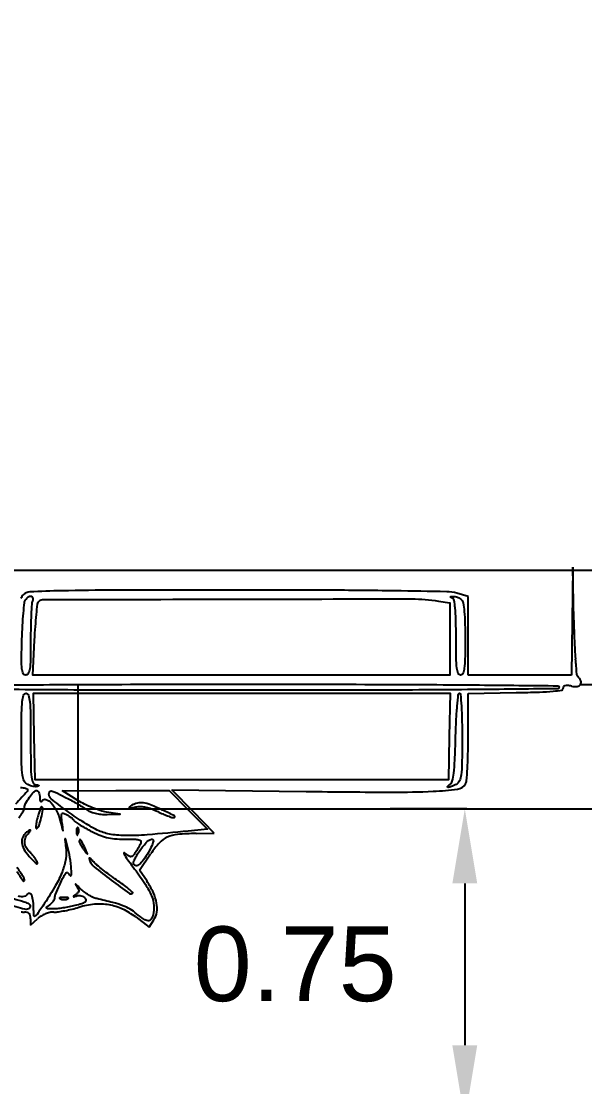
# Model space of a CAD drawing. Header units: inches. Extents: x -279 to 561, y -345 to 342.
# Drawn here: x -209.768 to -208.41, y -299.11 to -296.541 of the extents above; entities that cross this region are included whole.
import ezdxf

# ---------------------------------------------------------------- set-up
doc = ezdxf.new("R2010")
doc.units = ezdxf.units.IN
doc.header["$LTSCALE"] = 0.5
doc.header["$MEASUREMENT"] = 0
doc.layers.add('S-DIM', color=7, linetype='Continuous')
doc.styles.get("Standard").update_dxf_attribs({"font": 'arial.ttf'})
doc.dimstyles.get("Standard").update_dxf_attribs({"dimtxt": 0.18, "dimasz": 0.18, "dimexe": 0.18, "dimexo": 0.0625, "dimgap": 0.09, "dimtad": 0, "dimtih": 1, "dimtoh": 1, "dimzin": 0, "dimdsep": 46, "dimtxsty": 'Standard', "dimcen": 0.09, "dimadec": 0, "dimazin": 0, "dimtfac": 1, "dimtofl": 0, "dimtmove": 0, "dimatfit": 3, "dimfxl": 1, "dimtolj": 1, "dimtzin": 0, "dimarcsym": 0})

# ---------------------------------------------------------------- blocks, each defined once
blk = doc.blocks.new('*D1071')
at = {"color": 0, "linetype": 'ByBlock', "lineweight": -2, "transparency": 16777216}
for p, q in [((558.6522, 342.2788), (558.6522, 342.4729)), ((560.6522, 342.2788), (560.6522, 342.4729)), ((558.8322, 342.2929), (559.1722, 342.2929)), ((560.4722, 342.2929), (560.1322, 342.2929))]:
    blk.add_line(p, q, dxfattribs=at)
at = {"color": 0, "linetype": 'ByBlock', "transparency": 16777216}
for points in [[(558.8322, 342.3229), (558.8322, 342.2629), (558.6522, 342.2929)], [(560.4722, 342.3229), (560.4722, 342.2629), (560.6522, 342.2929)]]:
    blk.add_solid(points, dxfattribs=at)
at = {"layer": 'Defpoints', "color": 0, "linetype": 'ByBlock', "transparency": 16777216}
for p in [(560.6522, 342.2929), (558.6522, 342.2163), (560.6522, 342.2163)]:
    blk.add_point(p, dxfattribs=at)
at = {"layer": 'Defpoints', "color": 0, "ltscale": 0.5, "transparency": 16777216}
for p in [(-209.5, -305.36), (-209.5, -305.81), (-209.5, -305.81)]:
    blk.add_point(p, dxfattribs=at)
at = {"layer": 'S-DIM', "color": 0, "lineweight": -2, "ltscale": 0.5, "transparency": 16777216}
for p, q in [((-209.5, -305.18), (-209.5, -305)), ((-209.5625, -305.36), (-209.68, -305.36)), ((-209.5625, -305.81), (-209.68, -305.81)), ((-209.5, -305.99), (-209.5, -306.17))]:
    blk.add_line(p, q, dxfattribs=at)
at = {"layer": 'S-DIM', "color": 0, "ltscale": 0.5, "transparency": 16777216}
for points in [[(-209.53, -305.18), (-209.47, -305.18), (-209.5, -305.36)], [(-209.53, -305.99), (-209.47, -305.99), (-209.5, -305.81)]]:
    blk.add_solid(points, dxfattribs=at)
at = {"color": 0, "linetype": 'ByBlock', "transparency": 16777216, "insert": (559.6522, 342.2929), "char_height": 0.18, "attachment_point": 5}
blk.add_mtext('\\A1;2.0000', dxfattribs=at)
at = {"layer": 'S-DIM', "color": 0, "ltscale": 0.5, "transparency": 16777216, "insert": (-209.5, -305.585), "char_height": 0.18, "attachment_point": 5}
blk.add_mtext('\\A1;0.45', dxfattribs=at)
blk = doc.blocks.new('*D1077')
at = {"color": 0, "linetype": 'ByBlock', "lineweight": -2, "transparency": 16777216}
for p, q in [((-208.6939, -298.4396), (-208.8786, -298.4396)), ((-208.6986, -298.6196), (-208.6986, -299.0096)), ((-208.6939, -299.1896), (-208.8786, -299.1896))]:
    blk.add_line(p, q, dxfattribs=at)
at = {"color": 0, "linetype": 'ByBlock', "transparency": 16777216}
for points in [[(-208.7286, -298.6196), (-208.6686, -298.6196), (-208.6986, -298.4396)], [(-208.7286, -299.0096), (-208.6686, -299.0096), (-208.6986, -299.1896)]]:
    blk.add_solid(points, dxfattribs=at)
at = {"layer": 'Defpoints', "color": 0, "linetype": 'ByBlock', "transparency": 16777216}
for p in [(-208.6314, -298.4396), (-208.6986, -299.1896), (-208.6314, -299.1896)]:
    blk.add_point(p, dxfattribs=at)
at = {"color": 0, "linetype": 'ByBlock', "transparency": 16777216, "insert": (-209.1074, -298.8146), "char_height": 0.18, "attachment_point": 5}
blk.add_mtext('\\A1;0.75', dxfattribs=at)

msp = doc.modelspace()

# ---------------------------------------------------------------- linework, layer by layer
at = {"linetype": 'ByBlock'}
for p, q in [((-212.4963, -297.8643), (-205.5513, -297.8643)), ((-209.6314, -298.1396), (-209.6314, -298.4396)), ((-208.4195, -298.1396), (-205.6314, -298.1396)), ((-211.6314, -298.4396), (-209.6314, -298.4396)), ((-209.6314, -298.4396), (-207.6314, -298.4396))]:
    msp.add_line(p, q, dxfattribs=at)
for p, q in [((-208.438, -297.857), (-208.4396, -297.987)), ((-208.4358, -297.985), (-208.438, -297.857)), ((-208.6903, -297.9273), (-208.7178, -297.9197)), ((-208.6903, -298.0222), (-208.6903, -297.9273)), ((-208.4396, -297.987), (-208.4412, -298.1171)), ((-208.6903, -298.1171), (-208.6903, -298.0222)), ((-208.5658, -298.1171), (-208.6903, -298.1171)), ((-208.4412, -298.1171), (-208.5658, -298.1171)), ((-208.6905, -298.2656), (-208.6903, -298.1614)), ((-208.6903, -298.1614), (-208.575, -298.1594)), ((-209.3536, -298.4459), (-209.4047, -298.3938)), ((-209.4047, -298.3938), (-209.0812, -298.3977)), ((-209.3025, -298.498), (-209.3536, -298.4459)), ((-209.3462, -298.4989), (-209.3025, -298.498)), ((-209.4827, -298.5872), (-209.4559, -298.5481)), ((-209.4647, -298.6143), (-209.4827, -298.5872)), ((-209.7453, -298.7045), (-209.7453, -298.7204)), ((-209.7453, -298.7204), (-209.7284, -298.7045)), ((-209.492, -298.7003), (-209.4598, -298.7249)), ((-209.4598, -298.7249), (-209.4481, -298.707))]:
    msp.add_line(p, q)
for points in [[(-205.7268, -301.7472, -0.00001), (-206.5474, -301.7491, -0.000412), (-207.5574, -301.7505, -0.000144), (-209.009, -301.7509), (-212.2949, -301.7509)], [(-212.2472, -301.7326), (-208.9852, -301.7344, -0.000146), (-207.5448, -301.7357, -0.000415), (-206.5419, -301.7376, -0.00001), (-205.7268, -301.74, -0.41338)], [(-209.7699, -298.3882, -0.031444), (-209.7633, -298.3886, -0.048618), (-209.7577, -298.3898, -0.062322), (-209.7539, -298.3917, -0.255815), (-209.7527, -298.3939, -0.181137), (-209.754, -298.3975, -0.004029), (-209.7666, -298.4118, -0.008599), (-209.782, -298.4283, -0.005644)], [(-209.774, -298.4616, 0.020026), (-209.7667, -298.4512, 0.018643), (-209.7613, -298.4422, 0.12611), (-209.76, -298.4371, -0.120502), (-209.7573, -298.4264, -0.03498), (-209.7484, -298.4117, -0.032067), (-209.7378, -298.3988, -0.208708), (-209.7303, -298.3955, -0.218083), (-209.7276, -298.3967, -0.077443), (-209.7253, -298.4003, -0.059071), (-209.7238, -298.4057, -0.040007), (-209.7232, -298.412, 0.024446), (-209.7229, -298.4183, 0.125559), (-209.7217, -298.4216, 0.387066), (-209.7199, -298.422, 0.124004), (-209.7177, -298.42, -0.353936), (-209.7083, -298.4168, -0.12096), (-209.6956, -298.4255, -0.069646), (-209.6827, -298.4446, -0.051023), (-209.6738, -298.4688, 0.000516), (-209.6683, -298.4903, 0.125396), (-209.6673, -298.4921, 0.729254), (-209.6667, -298.4918, 0.000914), (-209.6691, -298.4738, -0.00792), (-209.6712, -298.4565, -0.147955), (-209.6702, -298.4512, -0.370927), (-209.6668, -298.4499, -0.039097), (-209.6585, -298.4535, -0.020826), (-209.6528, -298.4569, -0.023016), (-209.6475, -298.4606, -0.023197), (-209.6434, -298.4642, -0.098936), (-209.6416, -298.4668, 0.138919), (-209.639, -298.4699, 0.007835), (-209.6288, -298.4767, 0.01154), (-209.6161, -298.4844, 0.008171), (-209.6015, -298.4926, 0.023485), (-209.5807, -298.5025, 0.039696), (-209.5623, -298.5085, 0.038701), (-209.5429, -298.5117, 0.021077), (-209.5188, -298.5127, -0.00586), (-209.4919, -298.513, -0.076206), (-209.4821, -298.5148, -0.320678), (-209.4793, -298.5187, -0.131177), (-209.4811, -298.5255, -0.008252), (-209.4946, -298.5482, -0.134637), (-209.501, -298.5542, -0.269008), (-209.5076, -298.5539, -0.038342), (-209.519, -298.5454, 0.707506), (-209.5204, -298.5462, 0.096106), (-209.5185, -298.5511, 0.017558), (-209.5092, -298.5651, 0.005885), (-209.4945, -298.5849, -0.016734), (-209.4685, -298.6219, -0.04858), (-209.4539, -298.6496, -0.071269), (-209.4482, -298.6728, -0.089596), (-209.4499, -298.6948, -0.083571), (-209.4549, -298.706, -0.266223), (-209.462, -298.7095, -0.13935), (-209.4725, -298.7059, -0.021611), (-209.49, -298.6924, 0.042797), (-209.5056, -298.6814, 0.041823), (-209.5229, -298.6731, 0.027596), (-209.5469, -298.6656, 0.007406), (-209.5858, -298.6562, -0.056289), (-209.5948, -298.6531, -0.026723), (-209.6057, -298.6472, -0.026085), (-209.6165, -298.6397, -0.03346), (-209.6255, -298.6317, 0.006308), (-209.6327, -298.6246, 0.042431), (-209.6366, -298.6214, 0.758815), (-209.6372, -298.6219, 0.053003), (-209.6354, -298.625, -0.026824), (-209.6304, -298.6325, -0.140781), (-209.6291, -298.6373, -0.182472), (-209.6307, -298.6413, -0.051672), (-209.6359, -298.6458, 0.00448), (-209.6418, -298.6501, 0.364741), (-209.642, -298.6511, 0.364663), (-209.6411, -298.6515, 0.00448), (-209.6341, -298.6494, -0.081659), (-209.6288, -298.6486, -0.064596), (-209.6231, -298.6494, -0.065075), (-209.6178, -298.6517, -0.085956), (-209.6138, -298.6551, -0.174048), (-209.612, -298.6602, -0.241382), (-209.6142, -298.6644, -0.082282), (-209.622, -298.6683, -0.012941), (-209.6385, -298.673, -0.013377), (-209.6526, -298.6761, -0.011022), (-209.6677, -298.6787, -0.011177), (-209.6816, -298.6805, -0.028934), (-209.6918, -298.681, -0.007527), (-209.7043, -298.6806, -0.220649), (-209.707, -298.6792, -0.399014), (-209.7068, -298.6769, -0.015889), (-209.6995, -298.671, 0.032692), (-209.6946, -298.6667, 0.035862), (-209.6905, -298.662, 0.038539), (-209.6876, -298.6575, 0.123955), (-209.6867, -298.654, -0.09962), (-209.6851, -298.6461, -0.006151), (-209.6755, -298.6241, -0.007881), (-209.6655, -298.6026, -0.06291), (-209.6595, -298.5935, -0.288419), (-209.6579, -298.593, -0.095643), (-209.6556, -298.5941, -0.060988), (-209.6529, -298.5967, -0.033801), (-209.6502, -298.6004, 0.748882), (-209.6468, -298.5995, 0.029501), (-209.6476, -298.5791, 0.019979), (-209.6517, -298.55, 0.025517), (-209.658, -298.5237, 0.003694), (-209.6616, -298.5116, 0.751783), (-209.6624, -298.5116, 0.097939), (-209.6626, -298.5146, 0.001437), (-209.6603, -298.5324, -0.072021), (-209.6607, -298.5601, -0.051544), (-209.6686, -298.5901, -0.039462), (-209.6851, -298.6248, -0.018096), (-209.7115, -298.6673, -0.002481), (-209.7297, -298.694, -0.105187), (-209.7346, -298.6987, -0.556546), (-209.7374, -298.6973, -0.022096), (-209.738, -298.6835, 0.025967), (-209.7391, -298.6624, 0.069823), (-209.7427, -298.6478, 0.239373), (-209.7478, -298.6434, 0.327379), (-209.7533, -298.6456, -0.141493), (-209.758, -298.6499, -0.113094), (-209.7648, -298.6515, -0.055423), (-209.7755, -298.6504, -0.010879)], [(-209.7791, -298.5906, 0.00706), (-209.7632, -298.6132, 0.681456), (-209.7604, -298.6125, 0.171053), (-209.762, -298.6052, 0.006068), (-209.7778, -298.5803, -0.027376)]]:
    msp.add_lwpolyline(points, format="xyb")
for points in [[(-209.7409, -297.9382, 0.07552), (-209.7426, -297.9462, 0.004561), (-209.744, -297.9709, 0.006739), (-209.745, -298.0005, 0.004925), (-209.7453, -298.0334, -0.00403), (-209.7457, -298.0803, -0.0309), (-209.7474, -298.1022, -0.08305), (-209.7509, -298.1133, -0.282062), (-209.7571, -298.1171, -0.286866), (-209.7632, -298.1133, -0.087279), (-209.7664, -298.1023, -0.030446), (-209.7673, -298.0801, -0.00362), (-209.7662, -298.031, -0.006004), (-209.7647, -297.9974, -0.008548), (-209.7626, -297.9675, -0.005276), (-209.7601, -297.9426, -0.115023), (-209.7576, -297.9358, -0.08898), (-209.7511, -297.9287, -0.200456), (-209.7441, -297.9269, -0.320233), (-209.7402, -297.9306, -0.139268)], [(-208.7618, -297.9386), (-208.7343, -297.9432), (-208.7343, -298.0301), (-208.7343, -298.1171), (-209.2373, -298.1171), (-209.7402, -298.1171), (-209.7357, -298.0325, -0.004363), (-209.7337, -297.9996, -0.006416), (-209.7312, -297.9708, -0.003278), (-209.7287, -297.9464, -0.111408), (-209.7268, -297.941, -0.259188), (-209.7165, -297.9352, -0.000093), (-209.2599, -297.934, -0.000466), (-208.8262, -297.9334, -0.041114)], [(-208.7065, -297.9354, -0.157665), (-208.7025, -297.9432, -0.016962), (-208.6999, -297.9636, -0.016326), (-208.6982, -297.992, -0.006688), (-208.6977, -298.0306, -0.004161), (-208.6981, -298.0775, -0.027456), (-208.6997, -298.1008, -0.063704), (-208.7029, -298.1132, -0.306567), (-208.7087, -298.1171, -0.312334), (-208.7144, -298.1131, -0.059981), (-208.7176, -298.1001, -0.026162), (-208.7193, -298.0756, -0.0039), (-208.7196, -298.0261, 0.005293), (-208.7201, -297.9828, 0.01882), (-208.7217, -297.9551, 0.022759), (-208.7243, -297.9369, 0.255291), (-208.7288, -297.9314, -0.027156), (-208.7324, -297.9297, -0.40921), (-208.7328, -297.9285, -0.249169), (-208.7315, -297.9276, -0.017029), (-208.7266, -297.9272, -0.067525), (-208.7216, -297.9276, -0.042097), (-208.716, -297.9293, -0.041572), (-208.7107, -297.9321, -0.058094)], [(-208.4706, -298.1464, -0.411192), (-208.4741, -298.15, -0.000178), (-208.6629, -298.1519, -0.001771), (-208.8976, -298.1533, -0.000633), (-209.2325, -298.1537, -0.000633), (-209.5674, -298.1533, -0.001771), (-209.8021, -298.1519, -0.000178), (-209.9909, -298.15, -0.411192), (-209.9944, -298.1464, -0.411192), (-209.9909, -298.1428, -0.000178), (-209.8021, -298.1409, -0.001771), (-209.5674, -298.1395, -0.000633), (-209.2325, -298.1391, -0.000633), (-208.8976, -298.1395, -0.001771), (-208.6629, -298.1409, -0.000178), (-208.4741, -298.1428, -0.411192)], [(-209.7453, -298.2709, 0.002616), (-209.745, -298.3361, 0.026275), (-209.7433, -298.3633, 0.078549), (-209.7395, -298.3767, 0.281237), (-209.7325, -298.3814, -0.02563), (-209.728, -298.3818, -0.162976), (-209.726, -298.3829, -0.43987), (-209.7261, -298.3841, -0.076115), (-209.7284, -298.3855, -0.103269), (-209.7328, -298.3863, -0.04039), (-209.739, -298.3857, -0.037802), (-209.7458, -298.3839, -0.038393), (-209.7522, -298.381, -0.151921), (-209.7607, -298.3725, -0.086472), (-209.7651, -298.3585, -0.030066), (-209.7669, -298.3322, -0.002767), (-209.7673, -298.267, -0.003223), (-209.7669, -298.2088, -0.022614), (-209.7653, -298.1805, -0.049461), (-209.7622, -298.1654, -0.328557), (-209.7563, -298.161, -0.332163), (-209.7504, -298.1654, -0.04712), (-209.7473, -298.1812, -0.021839), (-209.7457, -298.2105, -0.003082)], [(-208.705, -298.267, -0.002919), (-208.7054, -298.3307, -0.028126), (-208.7072, -298.3577, -0.07592), (-208.7113, -298.3722, -0.164498), (-208.7192, -298.3806, -0.024753), (-208.7309, -298.3861, -0.090472), (-208.739, -298.3879, -0.655142), (-208.7399, -298.3858, -0.072463), (-208.7344, -298.381, 0.193843), (-208.7287, -298.3731, 0.03038), (-208.7252, -298.3538, 0.019344), (-208.7226, -298.3224, 0.004101), (-208.7208, -298.2676, -0.005724), (-208.7192, -298.2267, -0.009499), (-208.7169, -298.1923, -0.003581), (-208.7142, -298.1635, -0.384912), (-208.7115, -298.161, -0.392142), (-208.7089, -298.1635, -0.003643), (-208.7069, -298.1922, -0.009582), (-208.7055, -298.2264, -0.00576)], [(-209.6626, -298.4111, -0.008392), (-209.6494, -298.4181, -0.006389), (-209.6351, -298.4261, -0.006464), (-209.6219, -298.434, -0.015034), (-209.6123, -298.4404, 0.052145), (-209.6019, -298.4462, 0.040555), (-209.5897, -298.4503, 0.037493), (-209.5759, -298.4526, 0.030986), (-209.561, -298.4531), (-209.5292, -298.4521), (-209.5622, -298.4473, -0.039997), (-209.5774, -298.4437, -0.019495), (-209.5962, -298.437, -0.0192), (-209.6153, -298.4283, -0.026277), (-209.6318, -298.4191), (-209.6684, -298.3958), (-209.54, -298.3956), (-209.4116, -298.3955), (-209.3653, -298.4422), (-209.319, -298.4889), (-209.3655, -298.4934, -0.004502), (-209.4641, -298.5023, -0.023185), (-209.5189, -298.5041, -0.042755), (-209.5553, -298.5005, -0.071234), (-209.5845, -298.4907, -0.025247), (-209.6206, -298.4701, -0.016697), (-209.66, -298.443, -0.009304), (-209.6957, -298.4157, -0.222216), (-209.7012, -298.4046, -0.135488), (-209.6996, -298.3984, -0.315178), (-209.6955, -298.3965, -0.070821), (-209.6865, -298.3993, -0.004955)], [(-209.7289, -298.4611, 0.01508), (-209.7314, -298.4722, 0.032361), (-209.7325, -298.4809, 0.056772), (-209.7322, -298.4861, 0.532228), (-209.7304, -298.4869, 0.177122), (-209.7251, -298.4801, 0.020339), (-209.7197, -298.4611, 0.018335), (-209.7158, -298.4417, 0.241203), (-209.718, -298.435, 0.501795), (-209.7198, -298.4352, 0.025154), (-209.7226, -298.4413, 0.023889), (-209.7258, -298.45, 0.012789)], [(-209.5036, -298.4322, 0.056469), (-209.5072, -298.4352, 0.57838), (-209.5068, -298.4368, 0.098667), (-209.5025, -298.4369, 0.008508), (-209.4918, -298.4351, -0.053158), (-209.4799, -298.4341, -0.045549), (-209.4673, -298.4355, -0.040186), (-209.4538, -298.4395, -0.026453), (-209.439, -298.4461, 0.013024), (-209.4268, -298.4519, 0.015521), (-209.415, -298.4567, 0.014363), (-209.4048, -298.4602, 0.090546), (-209.3995, -298.4608, 0.754559), (-209.3985, -298.4567, 0.016585), (-209.427, -298.4426, 0.013232), (-209.4606, -298.4283, 0.094489), (-209.4779, -298.425, 0.040769), (-209.4843, -298.4255, 0.027587), (-209.4915, -298.4271, 0.027844), (-209.4983, -298.4294, 0.048632)], [(-209.7585, -298.4995, 0.124035), (-209.7656, -298.5114, 0.130684), (-209.766, -298.5249, 0.092642), (-209.7592, -298.5405, 0.039034), (-209.7449, -298.5584, 0.00913), (-209.7354, -298.568, 0.06461), (-209.7302, -298.572, 0.591431), (-209.7288, -298.5711, 0.102491), (-209.7298, -298.567, 0.029733), (-209.7335, -298.5605, 0.019928), (-209.7384, -298.5535, 0.0201), (-209.7437, -298.5471, 0.036912), (-209.7486, -298.5423, -0.098777), (-209.7563, -298.5328, -0.106311), (-209.7595, -298.5213, -0.107876), (-209.7577, -298.5096, -0.104413), (-209.7512, -298.4995, 0.019639), (-209.7481, -298.4961, 0.044724), (-209.7461, -298.4933, 0.097123), (-209.7454, -298.4915, 0.45608), (-209.7461, -298.4907, 0.131491), (-209.748, -298.4912, 0.022929), (-209.7512, -298.4933, 0.023515), (-209.7549, -298.4961, 0.019175)], [(-209.6349, -298.495, 0.018894), (-209.6344, -298.5005, 0.168741), (-209.6334, -298.5026, 0.470617), (-209.632, -298.5025, 0.054073), (-209.6304, -298.4994, 0.051402), (-209.6293, -298.4954, 0.05415), (-209.629, -298.4913, 0.060344), (-209.6296, -298.4878, 0.126455), (-209.631, -298.4854, 0.296942), (-209.6326, -298.485, 0.208169), (-209.634, -298.4864, 0.077125), (-209.6348, -298.4899, 0.028489)], [(-209.6281, -298.5174, 0.098188), (-209.6274, -298.5211, 0.024594), (-209.6248, -298.5266, 0.024166), (-209.6211, -298.5328, 0.022242), (-209.6167, -298.5388, 0.001461), (-209.6091, -298.5483, 0.508695), (-209.6083, -298.5482, 0.260205), (-209.6082, -298.547, 0.001053), (-209.614, -298.5347, 0.006075), (-209.6212, -298.5201, 0.053694), (-209.6251, -298.5141, 0.489146), (-209.627, -298.5142, 0.161007)], [(-209.4552, -298.5328, -0.017005), (-209.4678, -298.5549, -0.048114), (-209.4785, -298.569, -0.083218), (-209.4875, -298.576, -0.26786), (-209.4949, -298.5758, -0.255433), (-209.4972, -298.5718, -0.087797), (-209.4961, -298.5649, -0.050308), (-209.4915, -298.5551, -0.017632), (-209.4831, -298.542, -0.029224), (-209.4668, -298.5211, -0.133827), (-209.454, -298.5126, -0.577257), (-209.4494, -298.5168, -0.06975)], [(-209.6022, -298.5657, 0.133587), (-209.5922, -298.5793, 0.007664), (-209.5509, -298.6113, 0.004597), (-209.5073, -298.6435, 0.368131), (-209.4994, -298.6429, 0.433), (-209.4995, -298.6407, 0.007679), (-209.5094, -298.6322, 0.013893), (-209.5222, -298.6222, 0.008171), (-209.5379, -298.611, -0.007589), (-209.5549, -298.5989, -0.007708), (-209.5714, -298.5864, -0.00754), (-209.5854, -298.5751, -0.03119), (-209.5933, -298.5676, 0.005173), (-209.601, -298.5596, 0.146422), (-209.6035, -298.5582, 0.573022), (-209.6044, -298.5592, 0.01774)], [(-209.7864, -298.6561, -0.007523), (-209.761, -298.6637, -0.056916), (-209.7496, -298.6688, -0.216022), (-209.7462, -298.6736, -0.247662), (-209.7479, -298.6789, -0.268487), (-209.7593, -298.6819, -0.010782), (-209.8023, -298.6693, -0.011519), (-209.8446, -298.6549, -0.228659), (-209.8538, -298.6453, -0.091576), (-209.8544, -298.6407, -0.307701), (-209.8527, -298.6384, -0.138495), (-209.8483, -298.6382, -0.020466), (-209.8397, -298.6405, 0.003298), (-209.8306, -298.6432, 0.001008), (-209.8168, -298.6473, 0.001009), (-209.8014, -298.6518, 0.001103)], [(-209.6739, -298.6567, 0.057986), (-209.6697, -298.6579, 0.037979), (-209.6647, -298.6583, 0.037979), (-209.6598, -298.6579, 0.057986), (-209.6556, -298.6567, 0.174857), (-209.654, -298.6554, 0.447206), (-209.6545, -298.6541, 0.078554), (-209.6582, -298.6533, 0.017491), (-209.6647, -298.6531, 0.017491), (-209.6713, -298.6533, 0.078554), (-209.675, -298.6541, 0.447206), (-209.6754, -298.6554, 0.174857)]]:
    msp.add_lwpolyline(points, format="xyb", close=True)
msp.add_lwpolyline([(-208.7359, -298.2654), (-208.738, -298.3698), (-209.2361, -298.3698), (-209.7343, -298.3698), (-209.7364, -298.2654), (-209.7384, -298.161), (-209.2361, -298.161), (-208.7339, -298.161)], close=True)
for centre, radius, start, end in [((-209.7465, -297.94), 0.0235, 135, 160.282), ((-209.746, -297.9406), 0.0242, 92.4738, 135.0001), ((-209.5874, -301.6119), 3.699, 91.2769, 92.4739), ((-209.5272, -304.3139), 6.4016, 90.1246, 91.27693), ((-209.2589, -427.6277), 129.7158, 89.995362, 90.124621), ((-209.2527, -350.2679), 52.3559, 89.75544, 89.99539), ((-209.0969, -313.7837), 15.8714, 89.17178, 89.75551), ((-209.2303, -323.0074), 25.096, 88.88551, 89.17176), ((-208.744, -298.0141), 0.098, 74.4793, 88.8855), ((-206.0151, -297.9435), 2.421, 180.9829, 182.1567), ((-207.0646, -297.983), 1.3707, 182.1567, 183.9539), ((-205.7932, -297.8951), 2.6452, 183.9539, 184.7432), ((-208.4193, -298.113), 0.0101, 184.7433, 224.9999), ((-208.453, -298.1468), 0.0376, 25.0154, 45), ((-208.4272, -298.1347), 0.00913, 328.0119, 25.0154), ((-208.6417, -294.3432), 3.8168, 271.0017, 271.8472), ((-208.5354, -297.6372), 0.521, 271.8471, 275.5193), ((-208.5115, -297.885), 0.2722, 275.5193, 279.9486), ((-208.4652, -298.1492), 0.00391, 279.9486, 11.1489), ((-208.4567, -298.1475), 0.00475, 145.2545, 191.1491), ((-208.4562, -298.1478), 0.00527, 102.8043, 145.2543), ((-208.4532, -298.1612), 0.019, 83.745, 102.8042), ((-208.4636, -298.2558), 0.1142, 78.69, 83.745), ((-208.4322, -298.0988), 0.0459, 258.6901, 276.1103), ((-208.4284, -298.134), 0.0105, 276.1103, 328.0119), ((-210.545, -298.2636), 1.8546, 358.6829, 359.9384), ((-209.8152, -298.2804), 1.1246, 356.8569, 358.683), ((-210.3715, -298.2499), 1.6817, 355.8318, 356.8569), ((-208.807, -297.71), 0.6881, 272.7058, 277.5716), ((-208.72, -298.3647), 0.0276, 277.5715, 327.6238), ((-208.7103, -298.3709), 0.0161, 327.6238, 355.8318), ((-208.7361, -269.8585), 28.5413, 269.30718, 269.72246), ((-208.8651, -296.4818), 1.9176, 269.7225, 272.7059), ((-209.3336, -299.1364), 0.6376, 91.1347, 95.1764), ((-209.2525, -298.6876), 0.2466, 137.66, 145.5632), ((-209.3927, -298.5598), 0.0569, 114.1739, 137.6601), ((-209.3841, -298.579), 0.0779, 95.1764, 114.174), ((-209.6419, -298.7316), 0.2124, 24.9817, 33.4954), ((-209.5415, -298.6848), 0.1016, 10.2071, 24.9817), ((-209.7171, -298.3807), 0.3092, 283.4152, 286.5397), ((-209.5729, -298.8664), 0.1974, 95.3361, 106.5397), ((-209.5787, -298.8037), 0.1345, 80.3991, 95.336), ((-209.5778, -298.7985), 0.1291, 65.1153, 80.3991), ((-209.5083, -298.6788), 0.0679, 351.7081, 10.2071), ((-209.7598, -298.6487), 0.0399, 257.9551, 270), ((-209.7598, -298.7105), 0.022, 72.8677, 90), ((-209.7563, -298.6992), 0.0101, 42.3076, 72.8676), ((-209.7572, -298.7), 0.0114, 13.8308, 42.3076), ((-209.7752, -298.7045), 0.0299, 360, 13.8309), ((-209.6947, -298.7403), 0.0492, 121.1759, 133.2118), ((-209.6823, -298.7608), 0.0732, 112.2358, 121.1758), ((-209.6829, -298.7594), 0.0716, 103.2175, 112.2357), ((-209.6894, -298.7315), 0.043, 90, 103.2174), ((-209.6894, -298.6083), 0.0803, 270, 277.9172), ((-209.7239, -298.3604), 0.3305, 277.9172, 280.6833), ((-209.7312, -298.3217), 0.3699, 280.6832, 283.4152), ((-209.5948, -298.835), 0.1694, 52.6449, 65.1153), ((-209.4862, -298.682), 0.0456, 326.7662, 351.7081)]:
    msp.add_arc(centre, radius, start, end)

# ---------------------------------------------------------------- dimensions: what is measured, and where the dimension line sits
dim = msp.add_linear_dim(base=(-208.6986, -299.1896), p1=(-208.6314, -298.4396), p2=(-208.6314, -299.1896), angle=90, dimstyle='Standard', override={"dimtmove": 2}, dxfattribs=at)
dim.commit()
dim.dimension.update_dxf_attribs({"geometry": '*D1077', "text_midpoint": (-209.1074, -298.8146)})
at = {"layer": 'S-DIM', "ltscale": 0.5}
dim = msp.add_linear_dim(base=(-209.5, -305.81), p1=(-209.5, -305.36), p2=(-209.5, -305.81), angle=90, dimstyle='Standard', dxfattribs=at)
dim.commit()
dim.dimension.update_dxf_attribs({"geometry": '*D1071', "text_midpoint": (-209.5, -305.585)})

doc.saveas('drawing.dxf')
